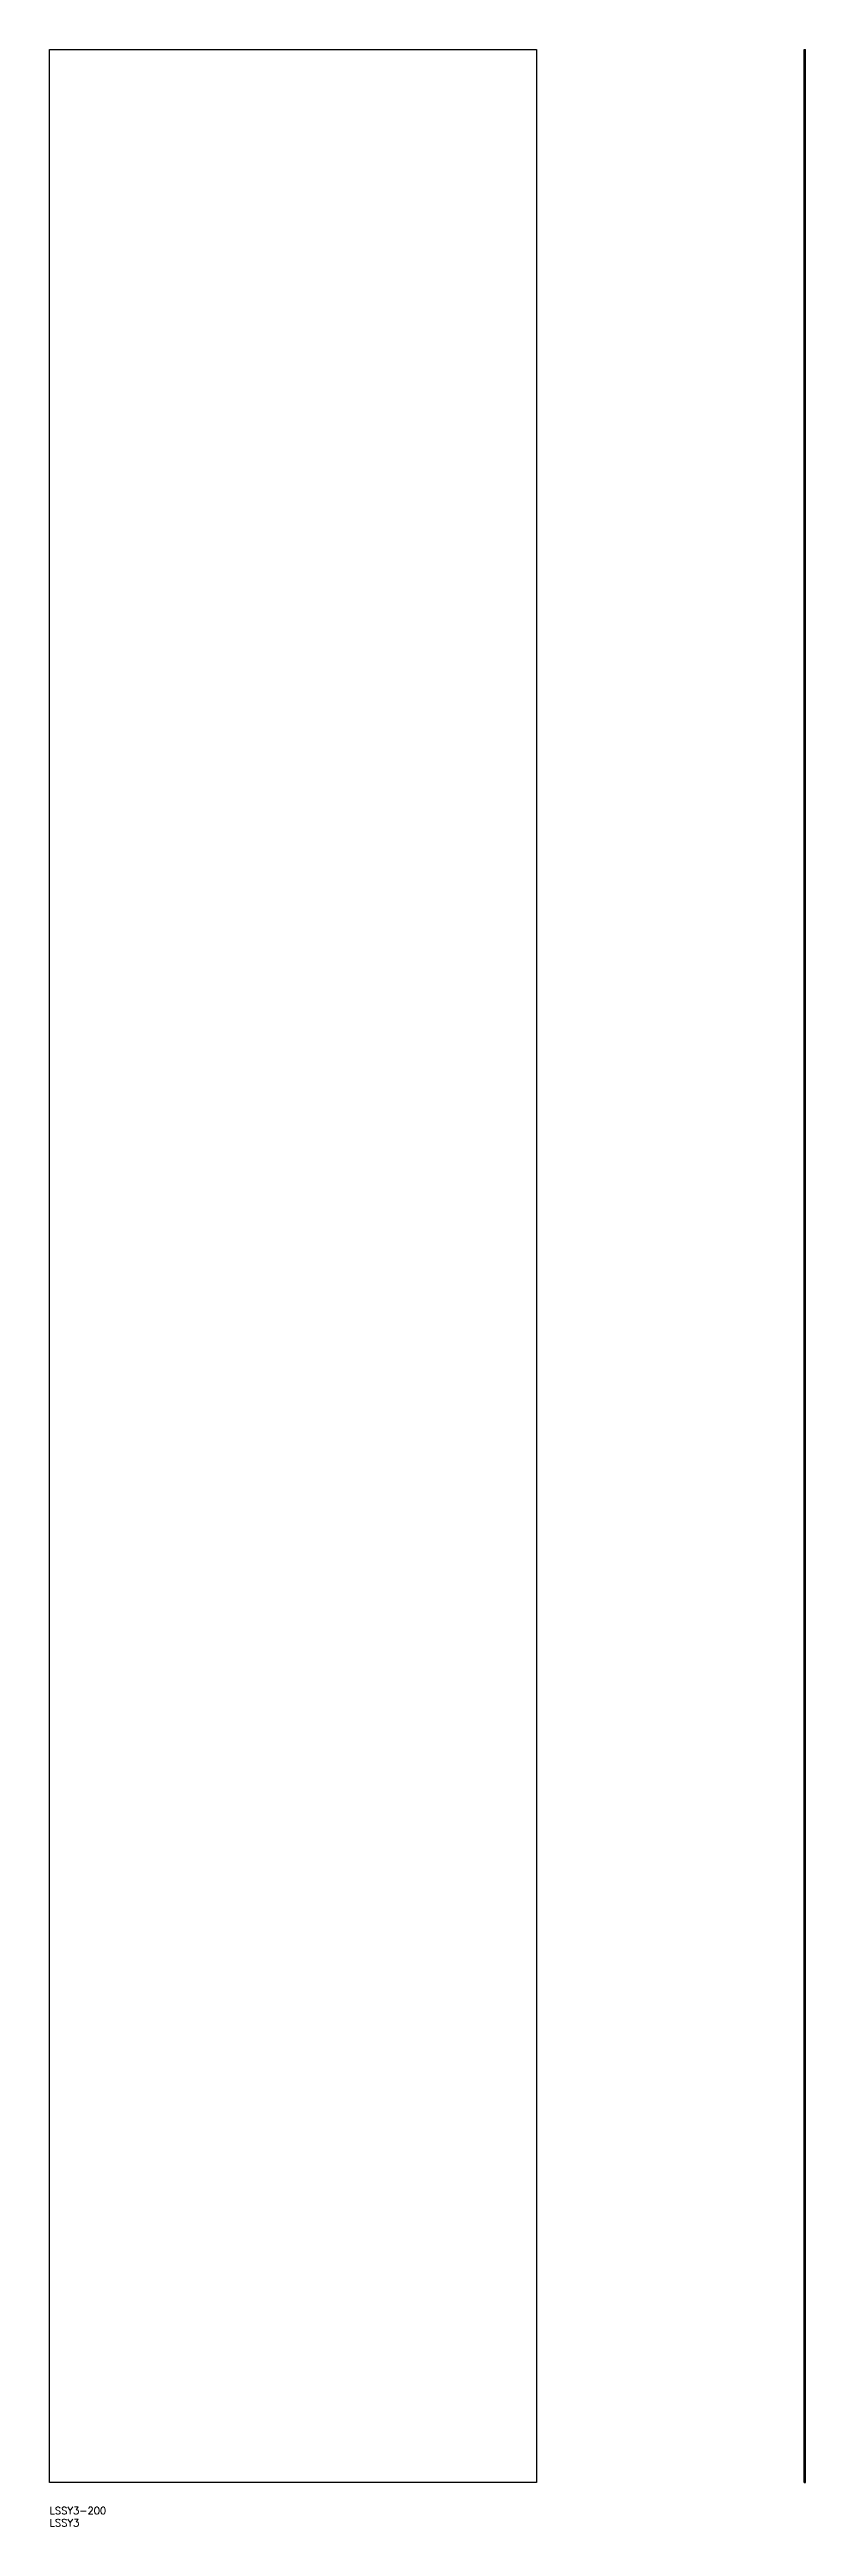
# Model space of a CAD drawing. Extents: x 0 to 311, y -8 to 1010.
import ezdxf

# ---------------------------------------------------------------- set-up
doc = ezdxf.new("R2010")
doc.units = 0
doc.header["$LTSCALE"] = 0.5
doc.layers.add('MSM_CONTINUOUS', color=7, linetype='CONTINUOUS')
doc.layers.add('MSM_PART_NUMBER', color=7, linetype='CONTINUOUS')
doc.styles.get("Standard").update_dxf_attribs({"font": 'txt.shx', "height": 3, "bigfont": 'bigfont.shx'})

msp = doc.modelspace()

# ---------------------------------------------------------------- linework, layer by layer
at = {"layer": 'MSM_CONTINUOUS'}
for p, q in [((0, 10), (0, 1010)), ((0, 1010), (200, 1010)), ((200, 1010), (200, 10)), ((310, 1010), (310.5, 1010)), ((310, 10), (310, 1010)), ((310.5, 10), (310.5, 1010)), ((200, 10), (0, 10)), ((310, 10), (310.5, 10))]:
    msp.add_line(p, q, dxfattribs=at)

# ---------------------------------------------------------------- texts
at = {"layer": 'MSM_PART_NUMBER'}
for s, p in [('LSSY3-200', (0, -3)), ('LSSY3', (0, -8))]:
    msp.add_text(s, height=3, dxfattribs=at).set_placement(p)

doc.saveas('drawing.dxf')
